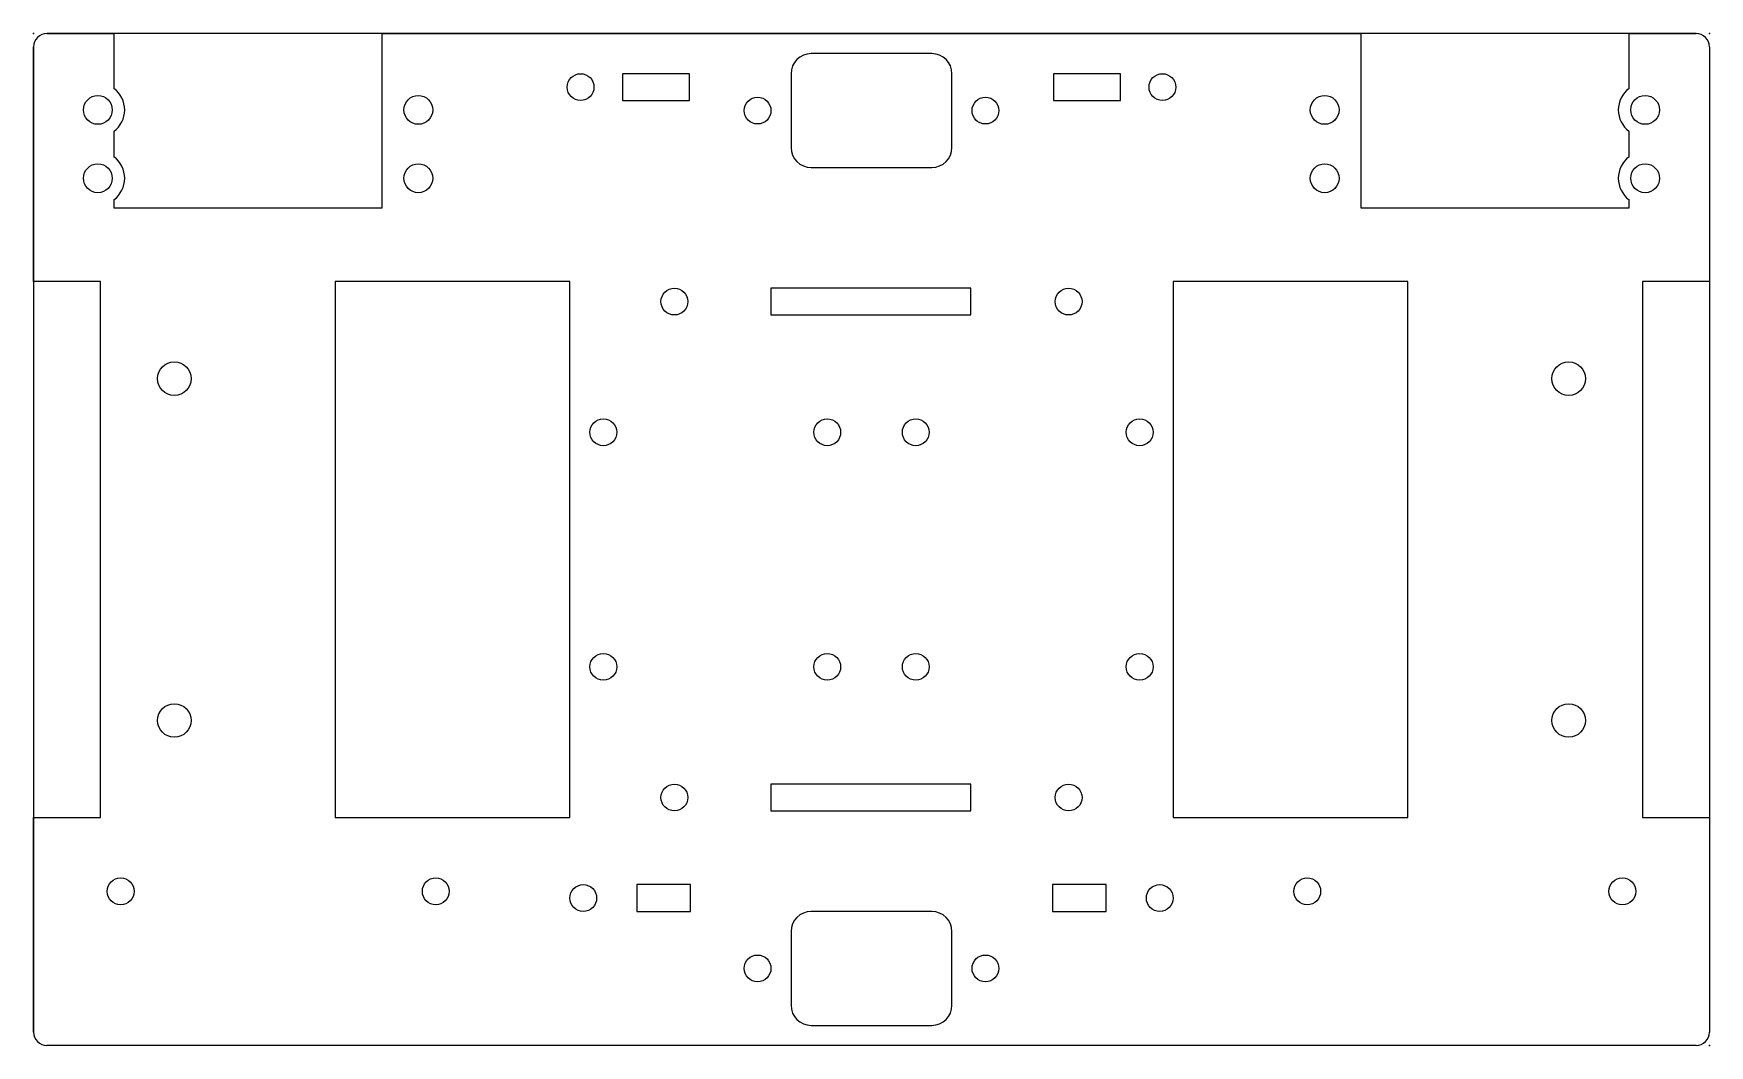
# Model space of a CAD drawing. Header units: millimetres. Extents: x -125 to 125, y -74 to 77.
import ezdxf

# ---------------------------------------------------------------- set-up
doc = ezdxf.new("R2010")
doc.units = ezdxf.units.MM
doc.header["$PDSIZE"] = -1

msp = doc.modelspace()

# ---------------------------------------------------------------- linework, layer by layer
at = {"color": 7, "linetype": 'Continuous'}
for p, q in [((123, 77), (-123, 77)), ((-125, 75), (-125, -72)), ((125, 75), (125, -72)), ((123, -74), (-123, -74))]:
    msp.add_line(p, q, dxfattribs=at)
at = {"color": 7, "linetype": 'Continuous', "lineweight": 25}
for p, q in [((-123, 77), (-113, 77)), ((-113, 77), (-113, 68.8)), ((-73, 51), (-73, 77)), ((-73, 77), (73, 77)), ((73, 77), (73, 51)), ((113, 77), (123, 77)), ((113, 68.8), (113, 77)), ((-125, 40), (-125, 75)), ((9, 74), (-9, 74)), ((125, 75), (125, 40)), ((-27.15, 71), (-37.15, 71)), ((-37.15, 71), (-37.15, 67)), ((-27.15, 67), (-27.15, 71)), ((-12, 71), (-12, 60)), ((12, 60), (12, 71)), ((37.15, 71), (27.15, 71)), ((27.15, 71), (27.15, 67)), ((37.15, 67), (37.15, 71)), ((-37.15, 67), (-27.15, 67)), ((27.15, 67), (37.15, 67)), ((-113, 62.4), (-113, 58.6)), ((113, 58.6), (113, 62.4)), ((-9, 57), (9, 57)), ((-113, 52.2), (-113, 51)), ((-113, 51), (-73, 51)), ((73, 51), (113, 51)), ((113, 51), (113, 52.2)), ((-115, 40), (-125, 40)), ((-115, -40), (-115, 40)), ((-45, 40), (-80, 40)), ((-80, 40), (-80, -40)), ((-45, -40), (-45, 40)), ((-15, 39), (-15, 35)), ((14.8, 39), (-15, 39)), ((14.8, 35), (14.8, 39)), ((45, 40), (45, -40)), ((80, 40), (45, 40)), ((80, -40), (80, 40)), ((125, 40), (115, 40)), ((115, 40), (115, -40)), ((-15, 35), (14.8, 35)), ((-15, -35), (-15, -39)), ((14.8, -35), (-15, -35)), ((14.8, -39), (14.8, -35)), ((-125, -40), (-115, -40)), ((-125, -72), (-125, -40)), ((-15, -39), (14.8, -39)), ((115, -40), (125, -40)), ((125, -40), (125, -72)), ((-80, -40), (-45, -40)), ((45, -40), (80, -40)), ((-35, -50), (-35, -54)), ((-27, -50), (-35, -50)), ((-27, -54), (-27, -50)), ((27, -50), (27, -54)), ((35, -50), (27, -50)), ((35, -54), (35, -50)), ((-35, -54), (-27, -54)), ((9, -54), (-9, -54)), ((27, -54), (35, -54)), ((-12, -57), (-12, -68)), ((12, -68), (12, -57)), ((-9, -71), (9, -71)), ((123, -74), (-123, -74))]:
    msp.add_line(p, q, dxfattribs=at)
for centre, radius in [((-43.4, 69), 2), ((43.4, 69), 2), ((-115.4, 65.6), 2.15), ((-67.6, 65.6), 2.15), ((67.6, 65.6), 2.15), ((115.4, 65.6), 2.15), ((-17, 65.5), 2), ((17, 65.5), 2), ((-115.4, 55.4), 2.15), ((-67.6, 55.4), 2.15), ((67.6, 55.4), 2.15), ((115.4, 55.4), 2.15), ((-29.4, 37), 2), ((29.4, 37), 2), ((-104, 25.5), 2.5), ((104, 25.5), 2.5), ((-40, 17.5), 2), ((-6.6, 17.5), 2), ((6.6, 17.5), 2), ((40, 17.5), 2), ((-40, -17.5), 2), ((-6.6, -17.5), 2), ((6.6, -17.5), 2), ((40, -17.5), 2), ((-104, -25.5), 2.5), ((104, -25.5), 2.5), ((-29.4, -37), 2), ((29.4, -37), 2), ((-112, -51), 2), ((-65, -51), 2), ((65, -51), 2), ((112, -51), 2), ((-43, -52), 2), ((43, -52), 2), ((-17, -62.5), 2), ((17, -62.5), 2)]:
    msp.add_circle(centre, radius, dxfattribs=at)
at = {"color": 7, "linetype": 'Continuous'}
for centre, start, end in [((-123, 75), 90, 180), ((123, 75), 0, 90), ((-123, -72), 180, 270), ((123, -72), 270, 0)]:
    msp.add_arc(centre, 2, start, end, dxfattribs=at)
at = {"color": 7, "linetype": 'Continuous', "lineweight": 25}
for centre, radius, start, end in [((-123, 75), 2, 90, 180), ((123, 75), 2, 0, 90), ((-9, 71), 3, 90, 180), ((9, 71), 3, 0, 90), ((-115.4, 65.6), 4, 306.8699, 53.1301), ((115.4, 65.6), 4, 126.8699, 233.1301), ((-115.4, 55.4), 4, 306.8699, 53.1301), ((-9, 60), 3, 180, 270), ((9, 60), 3, 270, 0), ((115.4, 55.4), 4, 126.8699, 233.1301), ((-9, -57), 3, 90, 180), ((9, -57), 3, 0, 90), ((-9, -68), 3, 180, 270), ((9, -68), 3, 270, 0), ((-123, -72), 2, 180, 270), ((123, -72), 2, 270, 0)]:
    msp.add_arc(centre, radius, start, end, dxfattribs=at)
at = {"color": 7, "linetype": 'Continuous'}
for p in [(-125, 77), (125, 77), (125, -74)]:
    msp.add_point(p, dxfattribs=at)

doc.saveas('drawing.dxf')
